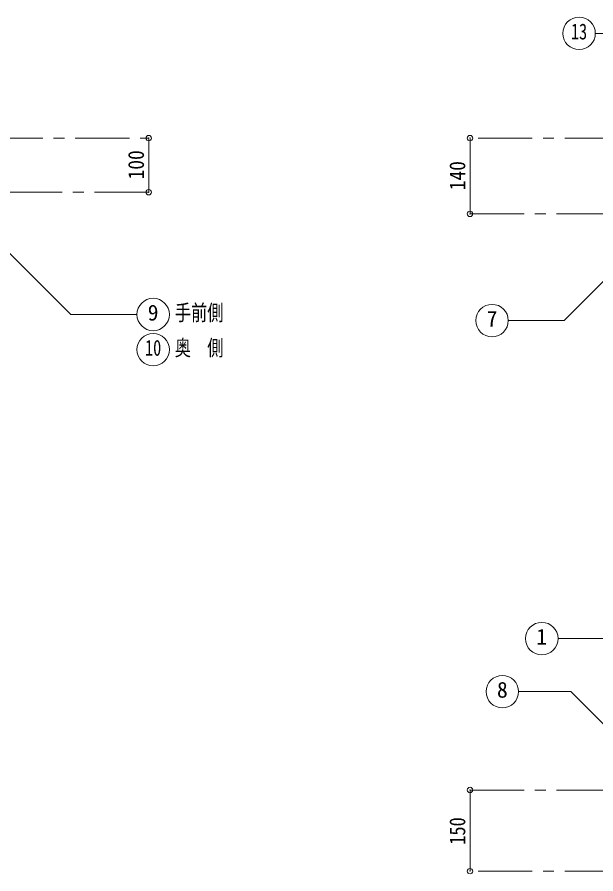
# Model space of a CAD drawing. Units: millimetres at full size, sheet at 1:20. Extents: x -4246 to 3854, y -2716 to 2904.
# Drawn here: x -2586 to -1516, y -1411 to 173 of the extents above; entities that cross this region are included whole.
import ezdxf
from ezdxf.enums import TextEntityAlignment as Align

# ---------------------------------------------------------------- set-up
doc = ezdxf.new("R2010")
doc.units = ezdxf.units.MM
doc.header["$LTSCALE"] = 20
doc.header["$PDMODE"] = 32
doc.header["$PDSIZE"] = 10
doc.linetypes.add('CHAIN1', pattern=[8, 5, -1, 1, -1])
doc.layers.add('0-0', color=4, linetype='Continuous', lineweight=9)
doc.styles.add('ＭＳ ゴシック', font='')
doc.styles.get('ＭＳ ゴシック').set_extended_font_data('MS Gothic')

msp = doc.modelspace()

# ---------------------------------------------------------------- linework, layer by layer
at = {"layer": '0-0', "color": 7, "lineweight": 18}
for p, q in [((-1516.97, 142.53), (-1430.86, 142.53)), ((-2690.35, -173.53), (-2486.73, -377.15)), ((-2486.73, -377.15), (-2364.36, -377.15))]:
    msp.add_line(p, q, dxfattribs=at)
at = {"layer": '0-0', "linetype": 'CHAIN1'}
for p, q in [((-2638.29, -51.17), (-2342.6, -51.17)), ((-1473.6, -51.17), (-1748.6, -51.17)), ((-2342.6, -151.17), (-2772.45, -151.17)), ((-1748.6, -191.17), (-1303.82, -191.17)), ((-1748.6, -1256.17), (-1305.43, -1256.17)), ((-1473.6, -1406.17), (-1748.6, -1406.17))]:
    msp.add_line(p, q, dxfattribs=at)
at = {"layer": '0-0'}
for p, q in [((-2342.6, -51.17), (-2342.6, -151.17)), ((-1748.6, -51.17), (-1748.6, -191.17)), ((-1748.6, -1256.17), (-1748.6, -1406.17))]:
    msp.add_line(p, q, dxfattribs=at)
at = {"layer": '0-0', "color": 7, "lineweight": 18}
for points in [[(-1417.59, -231.28), (-1574.7, -388.39), (-1677.87, -388.39)], [(-1340.26, -839.08), (-1477.45, -976.26), (-1585.96, -976.26)], [(-1418.68, -1217.58), (-1561.96, -1074.29), (-1658.82, -1074.29)]]:
    msp.add_lwpolyline(points, dxfattribs=at)
for centre in [(-1546.97, 142.53), (-2334.36, -377.15), (-1707.87, -388.39), (-2334.36, -442.15), (-1615.96, -976.26), (-1688.82, -1074.29)]:
    msp.add_circle(centre, 30, dxfattribs=at)
at = {"layer": '0-0', "color": 1}
for p in [(-2342.6, -51.17), (-1748.6, -51.17), (-2342.6, -151.17), (-1748.6, -191.17), (-1748.6, -1256.17), (-1748.6, -1406.17)]:
    msp.add_point(p, dxfattribs=at)

# ---------------------------------------------------------------- texts
at = {"layer": '0-0', "color": 7, "style": 'ＭＳ ゴシック', "width": 0.75}
for s, p in [('13', (-1561.97, 122.53)), ('手前側', (-2294.36, -397.15)), ('10', (-2349.36, -462.15)), ('奥\u3000側', (-2294.36, -462.15))]:
    msp.add_text(s, height=29.33, dxfattribs=at).set_placement(p, align=Align.BOTTOM_LEFT)
at = {"layer": '0-0', "color": 7, "style": 'ＭＳ ゴシック'}
for s, width, p in [('100', 0.9, (-2342.6, -127.42)), ('140', 0.9, (-1748.6, -147.42)), ('150', 0.85, (-1748.6, -1357.42))]:
    msp.add_text(s, height=29.33, rotation=90, dxfattribs=dict(at, width=width)).set_placement(p, align=Align.BOTTOM_LEFT)
for s, p in [('9', (-2344.36, -397.15)), ('7', (-1717.87, -408.39)), ('1', (-1625.96, -996.26)), ('8', (-1698.82, -1094.29))]:
    msp.add_text(s, height=29.33, dxfattribs=at).set_placement(p, align=Align.BOTTOM_LEFT)

doc.saveas('drawing.dxf')
